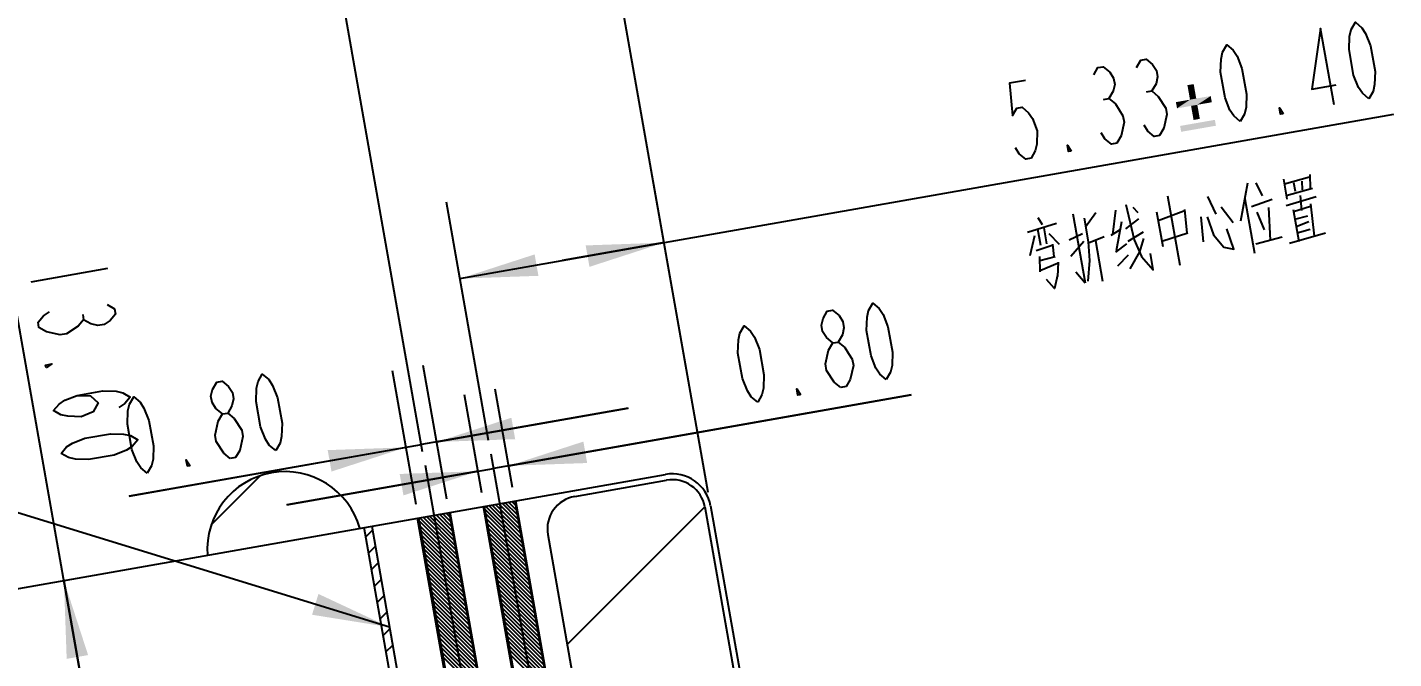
# Model space of a CAD drawing. Header units: millimetres. Extents: x 0 to 210, y 0 to 297.
# Drawn here: x 126.87 to 162.03, y 174.01 to 190.27 of the extents above; entities that cross this region are included whole.
import ezdxf

# ---------------------------------------------------------------- set-up
doc = ezdxf.new("R2010")
doc.units = ezdxf.units.MM
doc.header["$LTSCALE"] = 19.36
doc.linetypes.add('CENTER', pattern=[0.6, 0.375, -0.075, 0.075, -0.075])
doc.layers.get('0').update_dxf_attribs({"linetype": 'CONTINUOUS'})
doc.layers.add('00_COSMETICS', color=7, linetype='CONTINUOUS')
doc.layers.add('DEFAULT_1', color=7, linetype='CENTER')
doc.styles.get("Standard").update_dxf_attribs({"font": 'SIMPLEX.SHX', "width": 0.56})
doc.dimstyles.new('DIMSTYLE_2', dxfattribs={"dimtxt": 2, "dimasz": 2, "dimexe": 2, "dimexo": 0.35, "dimgap": 0.5, "dimtad": 1, "dimzin": 0, "dimdsep": 46, "dimtxsty": 'STANDARD', "dimblk": '_FILLED', "dimblk1": '_FILLED', "dimblk2": '_FILLED', "dimcen": 0.09, "dimazin": 0, "dimtp": 0.01, "dimtm": 0.01, "dimtfac": 1, "dimtofl": 0, "dimtmove": 0, "dimatfit": 3, "dimldrblk": '_FILLED', "dimfxl": 1, "dimtolj": 1, "dimtzin": 0, "dimarcsym": 0})
doc.dimstyles.new('DIMSTYLE_4', dxfattribs={"dimtxt": 2, "dimasz": 2, "dimexe": 2, "dimexo": 0.35, "dimgap": 0.5, "dimtad": 1, "dimzin": 0, "dimdsep": 46, "dimtxsty": 'STANDARD', "dimblk": '_FILLED', "dimblk1": '_FILLED', "dimblk2": '_FILLED', "dimcen": 0.09, "dimazin": 0, "dimtol": 1, "dimtp": 0.4, "dimtm": 0.4, "dimtfac": 1, "dimtofl": 0, "dimtmove": 0, "dimatfit": 3, "dimldrblk": '_FILLED', "dimfxl": 1, "dimtolj": 1, "dimtzin": 0, "dimarcsym": 0})
doc.dimstyles.get("Standard").update_dxf_attribs({"dimtxt": 2, "dimasz": 2, "dimexe": 2, "dimexo": 0.35, "dimtad": 1, "dimzin": 0, "dimdsep": 46, "dimtxsty": 'STANDARD', "dimblk": '_FILLED', "dimblk1": '_FILLED', "dimblk2": '_FILLED', "dimcen": 0.09, "dimazin": 0, "dimtol": 1, "dimtp": 0.01, "dimtm": 0.01, "dimtfac": 1, "dimtofl": 0, "dimtmove": 0, "dimatfit": 3, "dimldrblk": '_FILLED', "dimfxl": 1, "dimtolj": 1, "dimtzin": 0, "dimarcsym": 0})

# ---------------------------------------------------------------- blocks, each defined once
blk = doc.blocks.new('_FILLED')
at = {"color": 0, "linetype": 'BYBLOCK'}
blk.add_solid([(0, 0), (-1, 0.14), (-1, -0.14)], dxfattribs=at)
blk = doc.blocks.new('*D4')
at = {"color": 2}
for p, q in [((128.996, 169.326), (126.379, 184.171)), ((127.816, 176.022), (128.996, 169.326)), ((130.177, 162.629), (128.996, 169.326))]:
    blk.add_line(p, q, dxfattribs=at)
at = {"color": 2, "xscale": 2, "yscale": 2, "zscale": 2}
for p, rotation in [((127.816, 176.022), 100), ((130.177, 162.629), 280)]:
    blk.add_blockref('_FILLED', p, dxfattribs=dict(at, rotation=rotation))
blk = doc.blocks.new('*D16')
at = {"color": 2}
for p, q in [((140.634, 184.258), (162.033, 188.031)), ((144.395, 178.286), (142.913, 186.691)), ((138.743, 179.624), (137.66, 185.764)), ((143.26, 184.721), (140.634, 184.258)), ((138.008, 183.795), (140.634, 184.258))]:
    blk.add_line(p, q, dxfattribs=at)
at = {"color": 2, "xscale": 2, "yscale": 2, "zscale": 2}
for p, rotation in [((143.26, 184.721), 10), ((138.008, 183.795), 190)]:
    blk.add_blockref('_FILLED', p, dxfattribs=dict(at, rotation=rotation))
blk = doc.blocks.new('*D17')
at = {"color": 2}
for p, q in [((138.42, 191.858), (160.346, 195.724)), ((144.395, 178.286), (141.546, 194.44)), ((137.047, 179.332), (134.599, 193.215)), ((141.893, 192.47), (138.42, 191.858)), ((134.946, 191.245), (138.42, 191.858))]:
    blk.add_line(p, q, dxfattribs=at)
at = {"color": 2, "xscale": 2, "yscale": 2, "zscale": 2}
for p, rotation in [((141.893, 192.47), 10), ((134.946, 191.245), 190)]:
    blk.add_blockref('_FILLED', p, dxfattribs=dict(at, rotation=rotation))
blk = doc.blocks.new('*D30')
at = {"color": 2}
for p, q in [((138.573, 178.275), (138.127, 180.805)), ((149.615, 180.8), (138.868, 178.905)), ((139.361, 178.413), (138.915, 180.944)), ((139.262, 178.975), (149.615, 180.8)), ((133.55, 177.967), (138.868, 178.905)), ((138.474, 178.836), (133.55, 177.967))]:
    blk.add_line(p, q, dxfattribs=at)
at = {"color": 2, "xscale": 2, "yscale": 2, "zscale": 2}
for p, rotation in [((139.262, 178.975), 190), ((138.474, 178.836), 10)]:
    blk.add_blockref('_FILLED', p, dxfattribs=dict(at, rotation=rotation))
blk = doc.blocks.new('*D31')
at = {"color": 2}
for p, q in [((136.882, 177.976), (136.274, 181.42)), ((137.67, 178.115), (137.062, 181.559)), ((142.334, 180.458), (137.016, 179.52)), ((137.41, 179.589), (142.334, 180.458)), ((129.495, 178.194), (137.016, 179.52)), ((136.622, 179.45), (129.495, 178.194))]:
    blk.add_line(p, q, dxfattribs=at)
at = {"color": 2, "xscale": 2, "yscale": 2, "zscale": 2}
for p, rotation in [((137.41, 179.589), 190), ((136.622, 179.45), 10)]:
    blk.add_blockref('_FILLED', p, dxfattribs=dict(at, rotation=rotation))

msp = doc.modelspace()

# ---------------------------------------------------------------- linework, layer by layer
at = {"color": 2}
for p, q in [((155.671, 188.602), (155.809, 188.626)), ((154.568, 188.407), (154.706, 188.432)), ((159.198, 186.352), (159.288, 185.844)), ((159.866, 186.404), (159.221, 186.225)), ((159.89, 186.114), (159.881, 186.472)), ((158.268, 186.254), (158.089, 185.272)), ((158.484, 186.259), (158.65, 185.928)), ((159.271, 185.939), (159.943, 186.123)), ((159.457, 186.267), (159.496, 186.044)), ((159.667, 186.304), (159.68, 186.077)), ((156.214, 185.924), (156.528, 184.145)), ((157.246, 185.909), (157.461, 185.456)), ((157.591, 185.643), (157.905, 185.24)), ((158.204, 185.849), (158.451, 184.451)), ((158.375, 185.65), (158.909, 185.843)), ((159.264, 185.676), (160.035, 185.91)), ((159.89, 185.655), (159.455, 185.513)), ((159.624, 185.936), (159.665, 185.55)), ((159.998, 184.888), (159.905, 185.723)), ((152.873, 185.368), (152.986, 185.191)), ((153.777, 185.462), (154.091, 183.683)), ((154.107, 185.127), (154.366, 185.5)), ((154.871, 185.556), (154.794, 184.92)), ((155.144, 185.08), (155.478, 185.336)), ((155.317, 185.635), (155.45, 185.495)), ((155.934, 185.515), (156.091, 184.625)), ((155.974, 185.292), (156.634, 185.54)), ((156.655, 185.576), (156.709, 184.963)), ((157.067, 185.387), (157.127, 184.742)), ((158.508, 185.51), (158.697, 185.052)), ((158.812, 185.629), (158.852, 184.784)), ((159.444, 185.576), (159.589, 184.75)), ((159.488, 185.322), (159.824, 185.414)), ((152.614, 184.995), (153.359, 185.224)), ((152.871, 185.073), (152.944, 184.66)), ((153.029, 185.1), (153.102, 184.687)), ((153.162, 184.96), (153.428, 184.679)), ((154.03, 184.949), (153.679, 184.789)), ((154.767, 184.916), (154.987, 185.053)), ((155.032, 185.257), (154.893, 184.512)), ((155.2, 184.763), (155.593, 184.996)), ((156.735, 184.968), (156.069, 184.752)), ((159.353, 184.709), (160.281, 184.971)), ((159.852, 185.255), (159.522, 185.132)), ((159.55, 184.973), (159.886, 185.065)), ((152.794, 184.895), (152.668, 184.382)), ((153.27, 184.652), (152.835, 184.509)), ((153.295, 184.361), (153.265, 184.683)), ((153.726, 184.372), (154.064, 184.759)), ((154.18, 184.714), (154.583, 184.883)), ((154.358, 184.778), (154.543, 183.73)), ((155.159, 184.69), (154.872, 184.476)), ((158.49, 184.688), (159.162, 184.872)), ((152.916, 184.36), (152.93, 183.969)), ((152.932, 184.265), (153.321, 184.366)), ((154.934, 184.126), (155.209, 184.404)), ((128.938, 184.054), (126.968, 183.706)), ((153.381, 184.18), (152.951, 184.006)), ((153.401, 184.216), (153.384, 183.853)), ((153.851, 183.968), (154.091, 183.683)), ((128.3, 182.875), (128.324, 182.737)), ((147.805, 180.989), (147.638, 181.128)), ((132.395, 179.89), (132.423, 179.726)), ((132.097, 179.16), (131.93, 179.3)), ((131.608, 177.457), (132.873, 178.721)), ((139.612, 176.989), (138.666, 177.935)), ((139.591, 177.11), (138.75, 177.95)), ((139.57, 177.231), (138.835, 177.965)), ((139.548, 177.352), (138.92, 177.98)), ((139.527, 177.473), (139.004, 177.995)), ((139.506, 177.593), (139.089, 178.01)), ((139.484, 177.714), (139.174, 178.025)), ((139.463, 177.835), (139.258, 178.04)), ((139.442, 177.956), (139.343, 178.055)), ((137.942, 176.568), (136.956, 177.554)), ((137.921, 176.689), (136.973, 177.637)), ((137.9, 176.81), (137.058, 177.652)), ((137.878, 176.931), (137.142, 177.667)), ((137.857, 177.052), (137.227, 177.682)), ((137.836, 177.173), (137.312, 177.697)), ((137.814, 177.293), (137.396, 177.712)), ((137.793, 177.414), (137.481, 177.727)), ((137.772, 177.535), (137.566, 177.741)), ((137.751, 177.656), (137.65, 177.756)), ((139.634, 176.868), (138.647, 177.854)), ((139.655, 176.747), (138.669, 177.734)), ((139.676, 176.626), (138.69, 177.613)), ((135.581, 177.147), (135.754, 177.32)), ((137.964, 176.447), (136.977, 177.433)), ((137.985, 176.326), (136.999, 177.313)), ((139.697, 176.506), (138.711, 177.492)), ((139.719, 176.385), (138.733, 177.371)), ((139.74, 176.264), (138.754, 177.25)), ((135.656, 176.724), (135.828, 176.897)), ((138.006, 176.206), (137.02, 177.192)), ((138.028, 176.085), (137.041, 177.071)), ((138.049, 175.964), (137.063, 176.95)), ((139.761, 176.143), (138.775, 177.129)), ((139.783, 176.022), (138.796, 177.008)), ((139.804, 175.901), (138.818, 176.887)), ((138.07, 175.843), (137.084, 176.829)), ((138.092, 175.722), (137.105, 176.708)), ((138.113, 175.601), (137.127, 176.587)), ((139.825, 175.78), (138.839, 176.767)), ((139.847, 175.659), (138.86, 176.646)), ((139.868, 175.539), (138.882, 176.525)), ((135.73, 176.301), (135.903, 176.474)), ((138.134, 175.48), (137.148, 176.467)), ((138.155, 175.359), (137.169, 176.346)), ((138.177, 175.239), (137.191, 176.225)), ((139.889, 175.418), (138.903, 176.404)), ((139.911, 175.297), (138.924, 176.283)), ((139.932, 175.176), (138.946, 176.162)), ((135.805, 175.878), (135.978, 176.051)), ((138.198, 175.118), (137.212, 176.104)), ((138.219, 174.997), (137.233, 175.983)), ((138.241, 174.876), (137.254, 175.862)), ((139.953, 175.055), (138.967, 176.041)), ((139.975, 174.934), (138.988, 175.92)), ((139.996, 174.813), (139.01, 175.8)), ((135.879, 175.455), (136.052, 175.627)), ((138.262, 174.755), (137.276, 175.741)), ((138.283, 174.634), (137.297, 175.62)), ((138.305, 174.513), (137.318, 175.5)), ((140.017, 174.692), (139.031, 175.679)), ((140.038, 174.572), (139.052, 175.558)), ((135.954, 175.032), (136.127, 175.204)), ((138.326, 174.392), (137.34, 175.379)), ((138.347, 174.272), (137.361, 175.258)), ((138.369, 174.151), (137.382, 175.137)), ((140.06, 174.451), (139.074, 175.437)), ((140.081, 174.33), (139.095, 175.316)), ((140.102, 174.209), (139.116, 175.195)), ((136.029, 174.608), (136.201, 174.781)), ((138.39, 174.03), (137.404, 175.016)), ((138.411, 173.909), (137.425, 174.895)), ((138.433, 173.788), (137.446, 174.774)), ((140.124, 174.088), (139.137, 175.074)), ((140.145, 173.967), (139.159, 174.953)), ((140.166, 173.846), (139.18, 174.833)), ((138.454, 173.667), (137.468, 174.653)), ((138.475, 173.546), (137.489, 174.533)), ((138.496, 173.425), (137.51, 174.412)), ((140.188, 173.725), (139.201, 174.712)), ((140.059, 173.754), (139.223, 174.591)), ((139.984, 173.73), (139.244, 174.47)), ((136.103, 174.185), (136.276, 174.358)), ((138.518, 173.305), (137.532, 174.291)), ((138.539, 173.184), (137.553, 174.17)), ((138.56, 173.063), (137.574, 174.049)), ((140.017, 173.597), (139.265, 174.349)), ((139.862, 173.653), (139.287, 174.228)), ((139.734, 173.682), (139.308, 174.107))]:
    msp.add_line(p, q, dxfattribs=at)
at = {"color": 7}
for p, q in [((125.574, 175.627), (143.297, 178.752)), ((144.455, 177.941), (146.47, 166.517))]:
    msp.add_line(p, q, dxfattribs=at)
at = {"color": 9}
for p, q in [((140.971, 164.532), (138.61, 177.926)), ((141.808, 164.68), (139.446, 178.073)), ((139.28, 164.234), (136.918, 177.627)), ((140.116, 164.381), (137.755, 177.775))]:
    msp.add_line(p, q, dxfattribs=at)
at = {"color": 4}
for p, q in [((138.634, 177.93), (140.996, 164.536)), ((139.422, 178.069), (141.783, 164.675)), ((136.942, 177.632), (139.304, 164.238)), ((137.73, 177.771), (140.092, 164.377)), ((137.901, 163.991), (135.539, 177.384)), ((135.736, 177.419), (138.098, 164.026))]:
    msp.add_line(p, q, dxfattribs=at)
at = {"color": 2}
for points in [[(160.499, 188.268), (160.151, 190.238), (159.929, 188.676), (160.55, 188.785)], [(161.395, 188.426), (161.228, 188.566), (161.13, 188.718), (161.003, 189.034), (160.887, 189.691), (160.899, 190.031), (160.939, 190.207), (161.047, 190.396), (161.214, 190.256), (161.312, 190.104), (161.439, 189.788), (161.555, 189.131), (161.544, 188.791), (161.504, 188.615), (161.395, 188.426)], [(158.086, 187.843), (157.919, 187.983), (157.821, 188.135), (157.694, 188.451), (157.579, 189.107), (157.59, 189.448), (157.63, 189.624), (157.739, 189.812), (157.905, 189.673), (158.003, 189.521), (158.13, 189.205), (158.246, 188.548), (158.235, 188.208), (158.195, 188.031), (158.086, 187.843)], [(154.314, 189.039), (154.423, 189.228), (154.561, 189.252), (154.728, 189.112), (154.826, 188.96), (154.855, 188.796), (154.815, 188.62), (154.706, 188.432), (154.873, 188.292)], [(155.417, 189.234), (155.526, 189.422), (155.664, 189.447), (155.831, 189.307), (155.929, 189.155), (155.958, 188.991), (155.918, 188.814), (155.809, 188.626), (155.976, 188.486)], [(152.562, 188.9), (152.148, 188.827), (152.224, 187.994), (152.333, 188.182), (152.471, 188.207), (152.638, 188.067), (152.736, 187.915), (152.862, 187.599), (152.851, 187.258), (152.811, 187.082), (152.702, 186.894), (152.565, 186.869), (152.398, 187.009), (152.3, 187.161)], [(155.976, 188.486), (156.171, 188.182), (156.2, 188.018), (156.12, 187.666)], [(154.873, 188.292), (155.068, 187.988), (155.097, 187.824), (155.017, 187.471)], [(159.189, 188.037), (159.12, 188.025), (159.091, 188.189), (159.189, 188.037)], [(155.017, 187.471), (154.908, 187.283), (154.771, 187.258), (154.604, 187.398), (154.506, 187.55)], [(156.12, 187.666), (156.011, 187.477), (155.874, 187.453), (155.707, 187.593), (155.609, 187.745)], [(153.736, 187.076), (153.668, 187.064), (153.639, 187.228), (153.736, 187.076)], [(155.143, 185.703), (155.358, 184.791), (155.541, 184.364)], [(154.068, 185.349), (154.174, 184.746), (154.206, 184.26), (154.164, 183.728)], [(157.23, 185.383), (157.393, 184.92), (157.665, 184.608), (157.918, 184.554), (157.744, 185.08)], [(155.594, 184.832), (155.493, 184.487), (155.245, 184.05)], [(155.541, 184.364), (155.845, 184.025), (155.772, 184.438)], [(153.379, 183.885), (153.303, 183.544), (153.101, 183.77)], [(127.364, 182.426), (127.175, 182.535), (127.151, 182.672), (127.291, 182.839), (127.443, 182.937)], [(128.932, 183.129), (129.12, 183.02), (129.145, 182.882), (129.005, 182.715), (128.853, 182.617), (128.689, 182.588), (128.512, 182.628), (128.324, 182.737), (128.184, 182.57)], [(147.602, 182.138), (147.436, 182.277), (147.338, 182.429), (147.309, 182.593), (147.349, 182.77), (147.458, 182.958), (147.596, 182.983), (147.762, 182.843), (147.86, 182.691), (147.889, 182.527), (147.849, 182.35), (147.74, 182.162)], [(148.977, 181.195), (148.81, 181.335), (148.712, 181.487), (148.585, 181.803), (148.47, 182.46), (148.481, 182.8), (148.521, 182.976), (148.63, 183.165), (148.796, 183.025), (148.894, 182.873), (149.021, 182.557), (149.137, 181.9), (149.126, 181.56), (149.086, 181.384), (148.977, 181.195)], [(128.184, 182.57), (127.88, 182.375), (127.716, 182.346), (127.364, 182.426)], [(145.668, 180.612), (145.501, 180.752), (145.403, 180.904), (145.276, 181.22), (145.161, 181.876), (145.172, 182.217), (145.212, 182.393), (145.321, 182.581), (145.487, 182.442), (145.585, 182.29), (145.712, 181.973), (145.828, 181.317), (145.817, 180.977), (145.777, 180.8), (145.668, 180.612)], [(147.413, 181.597), (147.493, 181.949), (147.602, 182.138), (147.74, 182.162), (147.907, 182.022), (148.005, 181.87), (148.103, 181.718), (148.132, 181.554), (148.052, 181.201)], [(127.357, 181.5), (127.345, 181.569), (127.509, 181.598), (127.357, 181.5)], [(147.638, 181.128), (147.442, 181.432), (147.413, 181.597)], [(131.894, 180.309), (131.727, 180.449), (131.629, 180.601), (131.6, 180.765), (131.64, 180.941), (131.749, 181.13), (131.887, 181.154), (132.054, 181.014), (132.152, 180.862), (132.181, 180.698), (132.141, 180.522), (132.032, 180.333)], [(133.269, 179.367), (133.102, 179.507), (133.004, 179.659), (132.877, 179.975), (132.761, 180.631), (132.772, 180.972), (132.812, 181.148), (132.921, 181.336), (133.088, 181.197), (133.186, 181.045), (133.313, 180.729), (133.429, 180.072), (133.418, 179.732), (133.378, 179.555), (133.269, 179.367)], [(148.052, 181.201), (147.943, 181.013), (147.805, 180.989)], [(128.16, 180.789), (128.5, 180.778), (128.701, 180.6), (128.573, 180.364), (128.257, 180.238), (127.917, 180.249), (127.74, 180.289), (127.552, 180.398), (127.692, 180.564), (127.844, 180.662), (128.16, 180.789), (128.816, 180.905), (129.157, 180.894), (129.333, 180.854), (129.522, 180.745), (129.382, 180.578), (129.23, 180.48)], [(129.96, 178.783), (129.793, 178.923), (129.695, 179.075), (129.568, 179.391), (129.452, 180.048), (129.463, 180.388), (129.503, 180.565), (129.612, 180.753), (129.779, 180.613), (129.877, 180.461), (130.004, 180.145), (130.12, 179.489), (130.109, 179.148), (130.069, 178.972), (129.96, 178.783)], [(146.771, 180.806), (146.702, 180.794), (146.673, 180.958), (146.771, 180.806)], [(131.705, 179.768), (131.785, 180.121), (131.894, 180.309), (132.032, 180.333), (132.199, 180.194), (132.395, 179.89)], [(127.746, 179.295), (127.886, 179.461), (128.038, 179.559), (128.354, 179.686), (129.011, 179.802), (129.351, 179.791), (129.528, 179.751), (129.716, 179.642), (129.576, 179.475), (129.424, 179.377), (129.108, 179.25), (128.452, 179.135), (128.111, 179.146), (127.935, 179.186), (127.746, 179.295)], [(131.93, 179.3), (131.734, 179.604), (131.705, 179.768)], [(132.423, 179.726), (132.343, 179.373), (132.235, 179.185), (132.097, 179.16)], [(131.063, 178.978), (130.994, 178.966), (130.965, 179.13), (131.063, 178.978)]]:
    msp.add_lwpolyline(points, dxfattribs=at)
at = {"color": 4}
msp.add_arc((133.506, 176.824), 2, 15.6938, 184.3062, dxfattribs=at)
at = {"color": 7}
msp.add_arc((143.471, 177.767), 1, 10, 100, dxfattribs=at)
at = {"color": 2}
for points in [[(156.887, 188.804), (156.792, 188.403), (156.726, 188.776)], [(156.792, 188.403), (156.887, 188.804), (156.953, 188.432)], [(156.953, 188.432), (157.325, 188.497), (156.458, 188.178)], [(156.82, 188.242), (156.458, 188.178), (157.325, 188.497)], [(156.981, 188.271), (156.82, 188.242), (157.325, 188.497)], [(156.981, 188.271), (157.325, 188.497), (157.354, 188.336)], [(156.792, 188.403), (156.458, 188.178), (156.43, 188.339)], [(156.792, 188.403), (156.953, 188.432), (156.458, 188.178)], [(156.981, 188.271), (156.884, 187.88), (156.82, 188.242)], [(156.884, 187.88), (156.981, 188.271), (157.045, 187.908)], [(157.433, 187.883), (156.564, 187.575), (156.538, 187.726)], [(156.564, 187.575), (157.433, 187.883), (157.46, 187.732)]]:
    msp.add_solid(points, dxfattribs=at)
at = {"layer": '00_COSMETICS', "color": 2}
for p, q in [((140.959, 178.188), (143.323, 178.604)), ((140.768, 174.376), (144.308, 177.915)), ((144.308, 177.915), (146.322, 166.491)), ((140.27, 177.203), (142.284, 165.779))]:
    msp.add_line(p, q, dxfattribs=at)
for centre, start, end in [((143.471, 177.767), 10, 100), ((141.107, 177.35), 100, 190)]:
    msp.add_arc(centre, 0.85, start, end, dxfattribs=at)
at = {"layer": 'DEFAULT_1', "color": 2, "linetype": 'CENTER'}
for p, q in [((137.108, 178.987), (139.826, 163.569)), ((138.804, 179.279), (141.541, 163.757))]:
    msp.add_line(p, q, dxfattribs=at)

# ---------------------------------------------------------------- dimensions: what is measured, and where the dimension line sits
at = {"color": 2}
for base, p1, picture, middle in [((141.893, 192.47), (137.108, 178.987), '*D17', (150.481, 193.985)), ((143.26, 184.721), (138.804, 179.279), '*D16', (152.169, 186.292))]:
    dim = msp.add_linear_dim(base=base, p1=p1, p2=(144.455, 177.941), angle=10, text='<>\\P弯折线中心位置', dimstyle='DIMSTYLE_4', dxfattribs=at)
    dim.commit()
    dim.dimension.update_dxf_attribs({"geometry": picture, "text_midpoint": middle, "dimtype": 160})
for base, p1, p2, angle, picture, middle in [((127.816, 176.022), (127.789, 162.208), (125.574, 175.627), 100, '*D4', (126.379, 184.171)), ((136.622, 179.45), (137.002, 181.904), (136.214, 181.765), 190, '*D31', (129.495, 178.194)), ((138.474, 178.836), (138.854, 181.289), (138.066, 181.15), 190, '*D30', (145.203, 180.022))]:
    dim = msp.add_linear_dim(base=base, p1=p1, p2=p2, angle=angle, dimstyle='DIMSTYLE_2', dxfattribs=at)
    dim.commit()
    dim.dimension.update_dxf_attribs({"geometry": picture, "text_midpoint": middle, "dimtype": 160})

# ---------------------------------------------------------------- leaders
msp.add_leader([(136.195, 174.819), (96.965, 186.898), (99.965, 186.898)], dimstyle='STANDARD', override={"dimtad": 0}, dxfattribs=at)

doc.saveas('drawing.dxf')
